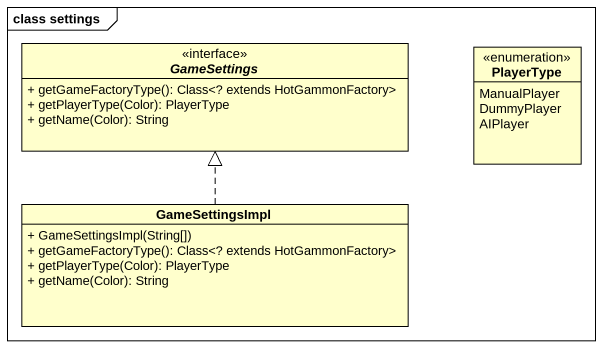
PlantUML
@startuml
mainframe class settings
hide circle
hide empty members
skinparam classAttributeIconSize 0
interface GameSettings <<interface>> {
  + getGameFactoryType(): Class<? extends HotGammonFactory>
  + getPlayerType(Color): PlayerType
  + getName(Color): String
}
enum PlayerType {
  ManualPlayer
  DummyPlayer
  AIPlayer
}
class GameSettingsImpl {
  + GameSettingsImpl(String[])
  + getGameFactoryType(): Class<? extends HotGammonFactory>
  + getPlayerType(Color): PlayerType
  + getName(Color): String
}
GameSettingsImpl .up.|> GameSettings
@enduml
